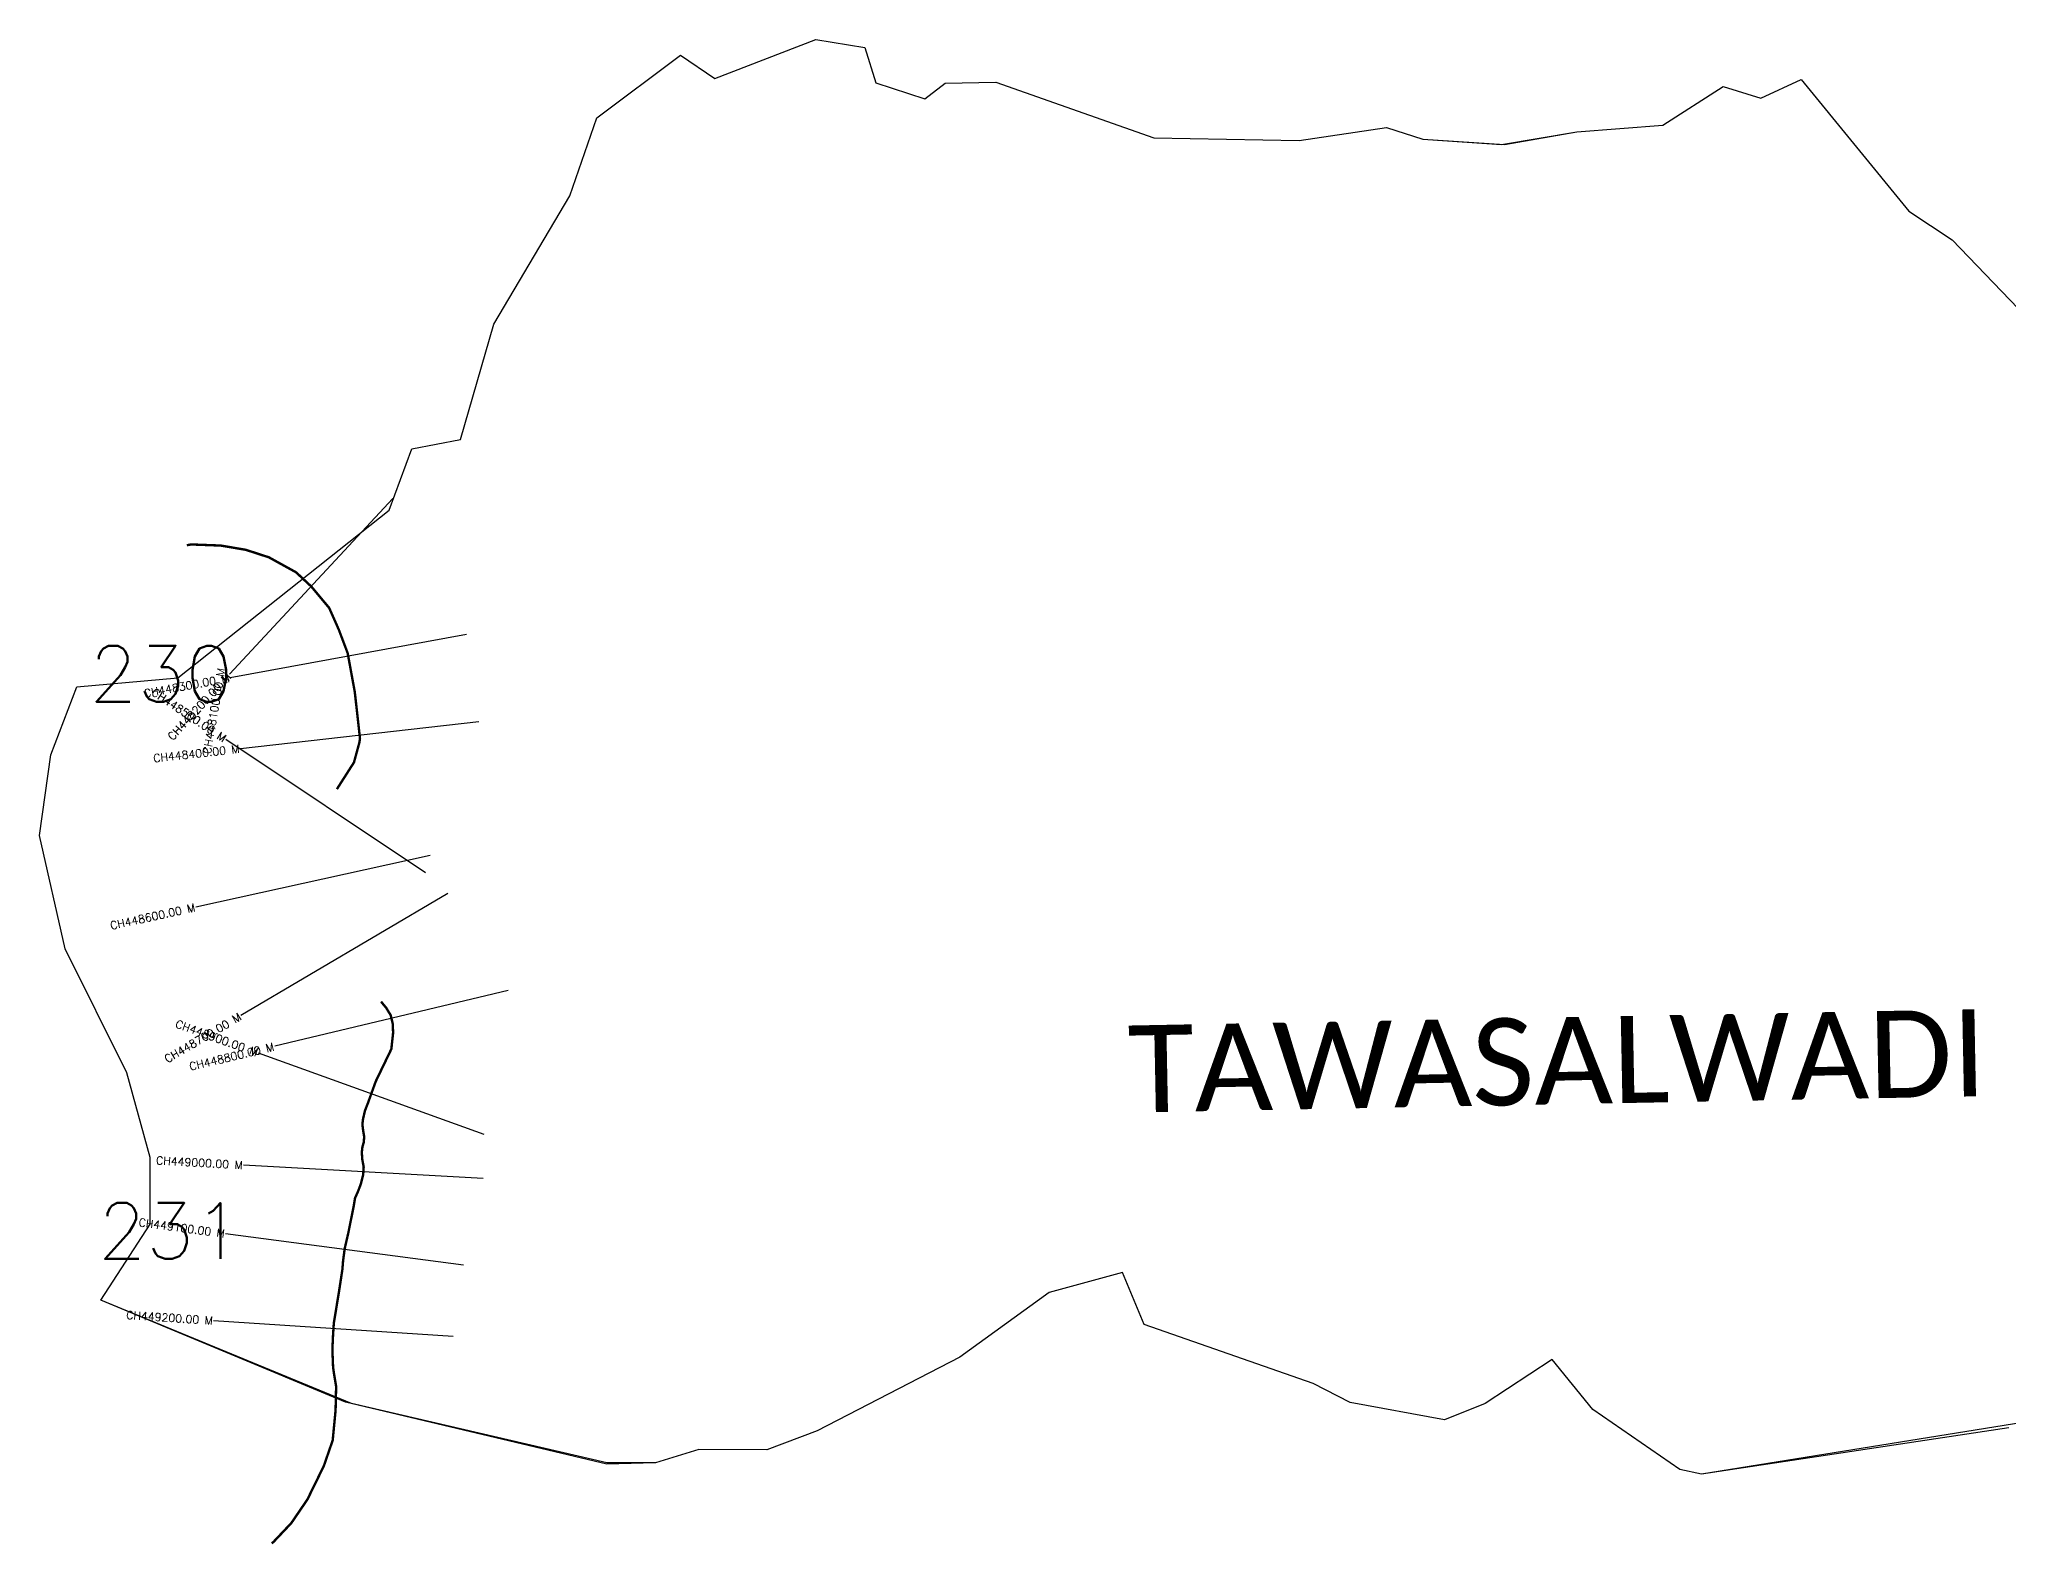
# Model space of a CAD drawing. Header units: metres. Extents: x 312772 to 316848, y 1913888 to 1916183.
# Drawn here: x 312772 to 315232, y 1914302 to 1916183 of the extents above; entities that cross this region are included whole.
import ezdxf
from ezdxf.enums import TextEntityAlignment as Align

# ---------------------------------------------------------------- set-up
doc = ezdxf.new("R2010")
doc.units = ezdxf.units.M
for name, color, linetype in [('CS', 134, 'Continuous'), ('CSMark', 6, 'Continuous'), ('NATURALLY PROTECTED', 3, 'Continuous'), ('village', 3, 'Continuous'), ('VILLAGE NAME', 250, 'Continuous')]:
    doc.layers.add(name, color=color, linetype=linetype)
doc.styles.get("Standard").update_dxf_attribs({"font": 'simplex.shx'})

msp = doc.modelspace()

# ---------------------------------------------------------------- linework, layer by layer
at = {"color": 6, "flags": 128}
for points in [[(313468, 1916084.9), (313572.6, 1916163), (313615.5, 1916134), (313741.8, 1916182.8), (313803.2, 1916172.8), (313816.8, 1916128.5), (313878.1, 1916108.5), (313903.4, 1916128.2), (313966.6, 1916129.2), (314164.4, 1916059.7), (314345.6, 1916056.6), (314454.9, 1916072.7), (314500.3, 1916058), (314598.5, 1916051.6), (314692.7, 1916067.3), (314800.2, 1916075.8), (314875.6, 1916123.8), (314922.7, 1916109.2), (314973, 1916132.6), (315107.7, 1915968.2), (315161.6, 1915932.5), (315285.7, 1915803.8)], [(315332.8, 1914467.9), (314848.6, 1914390.1), (314821.5, 1914395.7), (314712.7, 1914471), (314661.9, 1914533.4), (314578.3, 1914478.5), (314527.3, 1914457.8), (314409.5, 1914479.7), (314363.1, 1914503.1), (314152.3, 1914577.1), (314125.2, 1914641.8), (314033.3, 1914616.8), (313921.8, 1914536.1), (313743.3, 1914444.3), (313680.6, 1914420.6), (313595.7, 1914420.9), (313541.3, 1914404.2), (313480.5, 1914404.2), (313161.6, 1914478.2), (312848.4, 1914607.6), (312910.2, 1914702.4), (312910.1, 1914785.7), (312880.8, 1914891.4), (312803.9, 1915046.5), (312771.6, 1915188), (312785.8, 1915288.7), (312818.2, 1915373.9), (312944.5, 1915385), (313208.8, 1915594.7), (313236.9, 1915671.3), (313297.6, 1915682.7), (313339.3, 1915826.9), (313434.3, 1915987.3), (313468, 1916084.9)]]:
    msp.add_lwpolyline(points, dxfattribs=at)
at = {"layer": 'CS'}
for p, q in [((313213.3, 1915609.2), (313009.1, 1915389.5)), ((313305.1, 1915439.2), (313010, 1915385.1)), ((313320.9, 1915329.9), (313022.7, 1915296.5)), ((313254.1, 1915141.5), (313004.5, 1915307.8)), ((313260, 1915163.1), (312967, 1915098.6)), ((313281.9, 1915115.5), (313023.4, 1914963.2)), ((313357.4, 1914994.5), (313065.6, 1914924.6)), ((313327.4, 1914814.4), (313045.2, 1914916.2)), ((313326.2, 1914759.4), (313026.7, 1914776)), ((313301.7, 1914651.2), (313004.3, 1914690.5)), ((313288.7, 1914561.9), (312989.3, 1914581.8))]:
    msp.add_line(p, q, dxfattribs=at)
at = {"layer": 'NATURALLY PROTECTED', "const_width": 3, "flags": 128}
for points in [[(312955.8, 1915550.7), (312961.2, 1915551.7), (312998.3, 1915550.3), (313029.5, 1915545), (313058.4, 1915535.6), (313092.3, 1915516.9), (313111.4, 1915499.1), (313133.7, 1915472.4), (313145.7, 1915445.3), (313156.8, 1915415.9), (313165.7, 1915367.4), (313172.2, 1915309.3), (313171.4, 1915304), (313164.7, 1915279.4), (313143.3, 1915245.9)], [(313198.5, 1914980.5), (313205, 1914972.6), (313210.6, 1914963.4), (313213.1, 1914952.9), (313213.6, 1914941.5), (313211.4, 1914921.2), (313191.9, 1914880.8), (313182.2, 1914853.9), (313178.5, 1914844.4), (313176, 1914833.8), (313175.2, 1914826.8), (313176.3, 1914818.5), (313177.4, 1914811.8), (313177, 1914804.9), (313175.3, 1914799.2), (313174.5, 1914792.4), (313175, 1914783.7), (313176.8, 1914773.9), (313176.2, 1914764.1), (313173.1, 1914752.1), (313169.2, 1914741.9), (313166.1, 1914735.3), (313164, 1914723), (313161, 1914708.3), (313157.8, 1914692.3), (313153.1, 1914671.9), (313151.1, 1914656.7), (313150.2, 1914645.7), (313146, 1914618.3), (313139.5, 1914578.6), (313138.5, 1914563.3), (313137.7, 1914545.4), (313138.6, 1914523.2), (313139.9, 1914514.6), (313142.4, 1914499.7), (313141.7, 1914469.8), (313138.1, 1914432.3), (313127, 1914400.2), (313106.5, 1914358.4), (313086.4, 1914328.9), (313064, 1914305.2), (313061.9, 1914303.5)]]:
    msp.add_lwpolyline(points, dxfattribs=at)
at = {"layer": 'village', "color": 3, "true_color": 0x00ff00}
msp.add_polyline3d([(315232.5, 1914447.7, 0), (314848.6, 1914390.1, 0), (314821.5, 1914395.7, 0), (314712.7, 1914471, 0), (314661.9, 1914533.4, 0), (314578.3, 1914478.5, 0), (314527.3, 1914457.8, 0), (314409.5, 1914479.7, 0), (314363.1, 1914503.1, 0), (314152.3, 1914577.1, 0), (314125.2, 1914641.8, 0), (314033.3, 1914616.8, 0), (313921.8, 1914536.1, 0), (313743.3, 1914444.3, 0), (313680.6, 1914420.6, 0), (313595.7, 1914420.9, 0), (313541.3, 1914404.2, 0), (313480.5, 1914402.6, 0), (313154.3, 1914479.9, 0), (312848.4, 1914607.6, 0), (312910.2, 1914702.4, 0), (312910.1, 1914785.7, 0), (312880.8, 1914891.4, 0), (312803.9, 1915046.5, 0), (312771.6, 1915188, 0), (312785.8, 1915288.7, 0), (312818.2, 1915373.9, 0), (312944.5, 1915385, 0), (313208.8, 1915594.7, 0), (313236.9, 1915671.3, 0), (313297.6, 1915682.7, 0), (313339.3, 1915826.9, 0), (313434.3, 1915987.3, 0), (313468, 1916084.9, 0), (313572.6, 1916163, 0), (313615.5, 1916134, 0), (313741.8, 1916182.8, 0), (313803.2, 1916172.8, 0), (313816.8, 1916128.5, 0), (313878.1, 1916108.5, 0), (313903.4, 1916128.2, 0), (313966.6, 1916129.2, 0), (314164.4, 1916059.7, 0), (314345.6, 1916056.6, 0), (314454.9, 1916072.7, 0), (314500.3, 1916058, 0), (314602.3, 1916051.4, 0), (314692.7, 1916067.3, 0), (314800.2, 1916075.8, 0), (314875.6, 1916123.8, 0), (314922.7, 1916109.2, 0), (314973, 1916132.6, 0), (315107.7, 1915968.2, 0), (315161.6, 1915932.5, 0), (315285.7, 1915803.8, 0)], dxfattribs=at)

# ---------------------------------------------------------------- texts
at = {"char_height": 70, "attachment_point": 1}
for s, width, heights, insert in [('230', 286.963, [114.1], (312833.8, 1915425.2)), ('231', 95.172, [0], (312844.7, 1914729))]:
    msp.add_mtext_dynamic_manual_height_columns(s, width=width, gutter_width=1, heights=heights, dxfattribs=dict(at, insert=insert))
at = {"layer": 'CSMark'}
for s, rotation, p in [('CH448300.00 M', 10.3953, (313009, 1915384.9)), ('CH448200.00 M', 47.0873, (313008.4, 1915388.8)), ('CH448100.00 M', 80.2782, (312999, 1915397)), ('CH448500.00 M', 326.3249, (313003.7, 1915308.4)), ('CH448400.00 M', 6.3958, (313021.7, 1915296.4)), ('CH448600.00 M', 12.4176, (312966.1, 1915098.4)), ('CH448700.00 M', 30.4979, (313022.5, 1914962.7)), ('CH448900.00 M', 340.1569, (313044.3, 1914916.5)), ('CH448800.00 M', 13.4745, (313064.6, 1914924.3)), ('CH449000.00 M', 356.8224, (313025.7, 1914776.1)), ('CH449100.00 M', 352.4652, (313003.3, 1914690.6)), ('CH449200.00 M', 356.2058, (312988.4, 1914581.8))]:
    msp.add_text(s, height=10, rotation=rotation, dxfattribs=at).set_placement(p, align=Align.MIDDLE_RIGHT)
at = {"layer": 'VILLAGE NAME', "insert": (314130.9, 1914950.5), "char_height": 108.748, "attachment_point": 1, "rotation": 1.1028}
msp.add_mtext_dynamic_manual_height_columns('{\\fCalibri|b0|i0|c0|p34;TAWASALWADI}', width=1571.314, gutter_width=543.7, heights=[0], dxfattribs=at)
msp.add_mtext_dynamic_manual_height_columns('{\\fCalibri|b0|i0|c0|p34;TAWASALWADI}', width=1571.314, gutter_width=543.7, heights=[0], dxfattribs=at)

doc.saveas('drawing.dxf')
